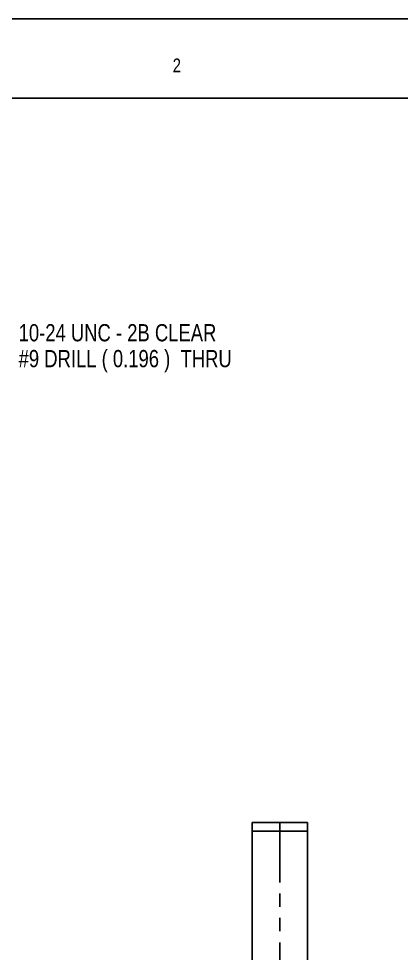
# Model space of a CAD drawing. Header units: inches. Extents: x 0 to 22, y 0 to 17.
# Drawn here: x 12.43 to 15.9, y 8.53 to 17 of the extents above; entities that cross this region are included whole.
import ezdxf

# ---------------------------------------------------------------- set-up
doc = ezdxf.new("R2010")
doc.units = ezdxf.units.IN
doc.header["$LTSCALE"] = 1.21
doc.header["$MEASUREMENT"] = 0
doc.linetypes.add('PHANTOM', pattern=[0.8, 0.45, -0.05, 0.1, -0.05, 0.1, -0.05])
doc.layers.get('0').update_dxf_attribs({"linetype": 'CONTINUOUS'})
doc.layers.add('DEFAULT_3', color=7, linetype='PHANTOM')
doc.styles.get("Standard").update_dxf_attribs({"font": 'txt', "width": 0.8})

msp = doc.modelspace()

# ---------------------------------------------------------------- linework, layer by layer
at = {"color": 7, "linetype": 'CONTINUOUS'}
for p, q in [((0, 17), (22, 17)), ((0.44, 16.28), (21.56, 16.28)), ((14.5458, 4.936), (14.5458, 9.7158)), ((15.0458, 9.7158), (14.5458, 9.7158)), ((15.0458, 4.936), (15.0458, 9.7158)), ((15.0458, 9.6354), (14.5458, 9.6354))]:
    msp.add_line(p, q, dxfattribs=at)
at = {"layer": 'DEFAULT_3', "color": 7, "linetype": 'PHANTOM'}
msp.add_line((14.7958, 9.7158), (14.7958, 4.936), dxfattribs=at)

# ---------------------------------------------------------------- texts
at = {"color": 2, "linetype": 'CONTINUOUS', "attachment_point": 1, "line_spacing_factor": 0.9}
for s, insert, char_height, width in [('2', (13.8248, 16.6394), 0.125, 0.1), ('10-24 UNC - 2B CLEAR   \\P#9 DRILL ( 0.196 )  THRU ', (12.4272, 14.2321), 0.15625, 3.125)]:
    msp.add_mtext(s, dxfattribs=dict(at, insert=insert, char_height=char_height, width=width))

doc.saveas('drawing.dxf')
